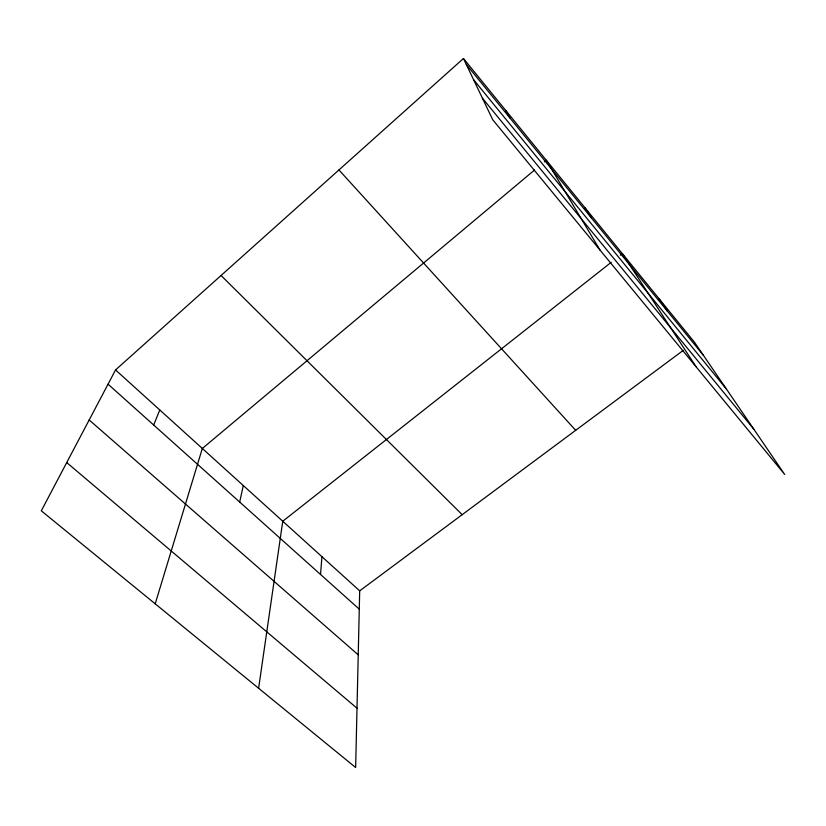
<?xml version="1.0" encoding="UTF-8"?>
<svg xmlns="http://www.w3.org/2000/svg" width="826" height="826" viewBox="0 0 826 826"><rect width="100%" height="100%" fill="white"/><g stroke="black" fill="none" stroke-linecap="round" stroke-linejoin="round"><path stroke-width="1.24" d="M115.547 369.945L359.692 590.848L355.645 767.509L41.3 510.809L115.547 369.945L463.448 58.491L694.387 342.109L784.7 474.454L492.719 119.739L463.448 58.491M320.529 574.462L321.933 556.683M258.61 688.275L282.76 521.237L611.23 262.317M239.695 502.063L243.288 485.533M155.205 603.827L202.329 448.466L534.546 170.032M153.677 425.029L159.779 409.964M544.324 161.844L546.275 160.203L600.079 250.175M620.295 255.172L622.308 253.582L696.008 366.703M359.692 590.848L683.236 350.389M66.73 462.57L357.008 708.202M89.177 419.98L358.226 654.822M108.051 384.162L359.269 609.165M221.058 275.481L462.188 514.67M338.949 169.95L575.681 430.325M473.587 79.709L726.488 389.139M482.446 98.232L753.797 429.159M466.308 64.459L703.515 355.469M659.096 298.754L667.377 311.144M585.087 207.873L591.478 218.023M505.77 110.457L509.91 117.953"/></g></svg>
